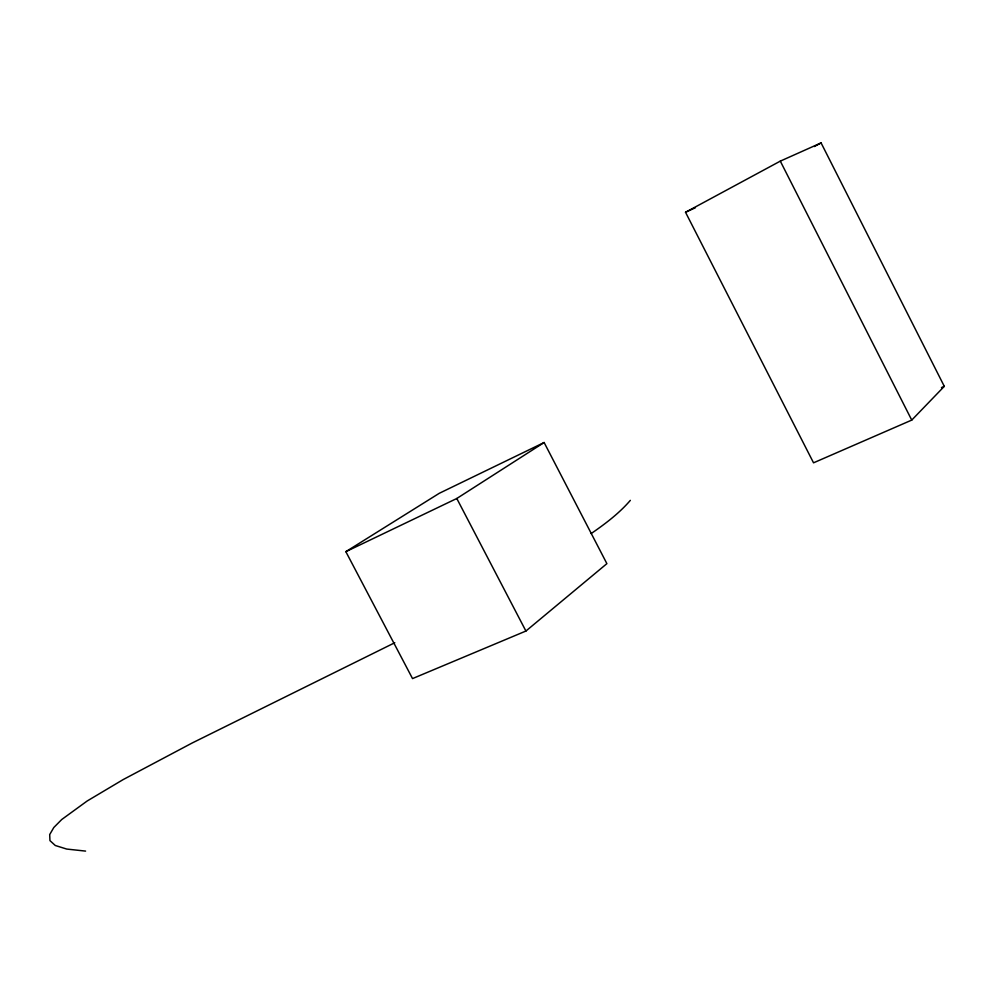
<?xml version="1.0" encoding="UTF-8"?>
<svg xmlns="http://www.w3.org/2000/svg" width="994" height="994" viewBox="0 0 994 994"><rect width="100%" height="100%" fill="white"/><g stroke="black" fill="none" stroke-linecap="round" stroke-linejoin="round"><path stroke-width="1.49" d="M630.345 500.355C619.125 513.401 605.271 523.813 591.182 533.554M911.746 420.089L944.3 386.343L821.081 142.9L780.302 161.127L685.525 212.269L813.539 462.819L911.746 420.089L780.302 161.127M525.913 631.041L606.887 563.648L544.128 442.516L439.286 493.297L345.85 551.67L412.535 678.591L525.913 631.041L456.793 498.491L544.128 442.516M814.334 146.54L821.081 142.9M394.78 642.733L192.264 742.953L123.194 779.569L87.161 801.002L61.727 819.516L53.813 827.505L49.7 834.575L49.949 840.613L55.291 845.496L66.722 849.062L85.583 851.1M345.85 551.67L456.793 498.491M685.525 212.269L695.402 207.746M941.467 387.585L944.3 386.343"/></g></svg>
